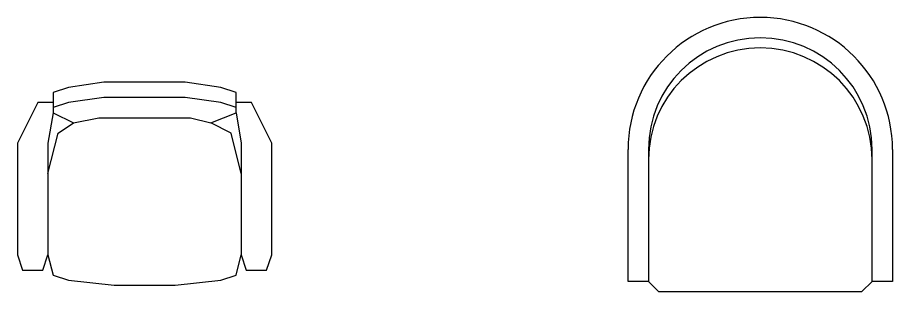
# Model space of a CAD drawing. Header units: inches. Extents: x 3.4 to 45.9, y 14.3 to 39.1.
# Drawn here: x 7.815 to 9.772, y 25.164 to 25.778 of the extents above; entities that cross this region are included whole.
import ezdxf

# ---------------------------------------------------------------- set-up
doc = ezdxf.new("R2010")
doc.units = ezdxf.units.IN
doc.header["$MEASUREMENT"] = 0
doc.layers.add('02', color=2, linetype='Continuous')

msp = doc.modelspace()

# ---------------------------------------------------------------- linework, layer by layer
at = {"layer": '02'}
for p, q in [((7.9284, 25.6216), (7.8943, 25.6102)), ((8.008, 25.6329), (7.9284, 25.6216)), ((8.19, 25.6329), (8.008, 25.6329)), ((8.2697, 25.6216), (8.19, 25.6329)), ((8.3038, 25.6102), (8.2697, 25.6216)), ((7.8943, 25.6102), (7.8943, 25.5647)), ((8.3038, 25.5647), (8.3038, 25.6102)), ((7.8602, 25.5874), (7.8147, 25.4964)), ((7.8943, 25.5874), (7.8602, 25.5874)), ((7.9284, 25.5874), (7.8943, 25.5761)), ((8.008, 25.5988), (7.9284, 25.5874)), ((8.19, 25.5988), (8.008, 25.5988)), ((8.2697, 25.5874), (8.19, 25.5988)), ((8.3038, 25.5761), (8.2697, 25.5874)), ((8.3379, 25.5874), (8.3038, 25.5874)), ((8.3834, 25.4964), (8.3379, 25.5874)), ((7.8943, 25.5647), (7.8829, 25.4964)), ((7.8943, 25.5647), (7.9398, 25.5419)), ((8.2469, 25.5419), (8.3038, 25.5647)), ((8.3038, 25.5647), (8.3152, 25.4964)), ((7.9398, 25.5419), (7.9967, 25.5533)), ((7.9967, 25.5533), (8.2014, 25.5533)), ((8.2014, 25.5533), (8.2469, 25.5419)), ((7.9057, 25.5192), (7.9398, 25.5419)), ((8.2924, 25.5192), (8.2469, 25.5419)), ((7.8829, 25.4282), (7.9057, 25.5192)), ((8.3152, 25.4282), (8.2924, 25.5192)), ((7.8147, 25.4964), (7.8147, 25.2462)), ((7.8829, 25.4964), (7.8829, 25.2462)), ((8.3152, 25.4964), (8.3152, 25.2462)), ((8.3834, 25.2462), (8.3834, 25.4964)), ((9.1805, 25.1867), (9.1805, 25.4825)), ((9.226, 25.4825), (9.226, 25.1867)), ((9.7265, 25.1867), (9.7265, 25.4825)), ((9.772, 25.4825), (9.772, 25.1867)), ((7.8147, 25.2462), (7.826, 25.2121)), ((7.8715, 25.2121), (7.8829, 25.2462)), ((7.8829, 25.2462), (7.8943, 25.2007)), ((8.3038, 25.2007), (8.3152, 25.2462)), ((8.3152, 25.2462), (8.3265, 25.2121)), ((8.372, 25.2121), (8.3834, 25.2462)), ((7.826, 25.2121), (7.8715, 25.2121)), ((8.3265, 25.2121), (8.372, 25.2121)), ((7.8943, 25.2007), (7.9284, 25.1893)), ((8.2697, 25.1893), (8.3038, 25.2007)), ((7.9284, 25.1893), (8.0308, 25.1779)), ((8.0308, 25.1779), (8.1673, 25.1779)), ((8.1673, 25.1779), (8.2697, 25.1893)), ((9.226, 25.1867), (9.1805, 25.1867)), ((9.226, 25.1867), (9.2487, 25.164)), ((9.7037, 25.164), (9.7265, 25.1867)), ((9.772, 25.1867), (9.7265, 25.1867)), ((9.2487, 25.164), (9.7037, 25.164))]:
    msp.add_line(p, q, dxfattribs=at)
for centre, radius in [((9.4762, 25.4825), 0.2958), ((9.4762, 25.4825), 0.2502), ((9.4762, 25.4597), 0.2502)]:
    msp.add_arc(centre, radius, 0, 180, dxfattribs=at)

doc.saveas('drawing.dxf')
